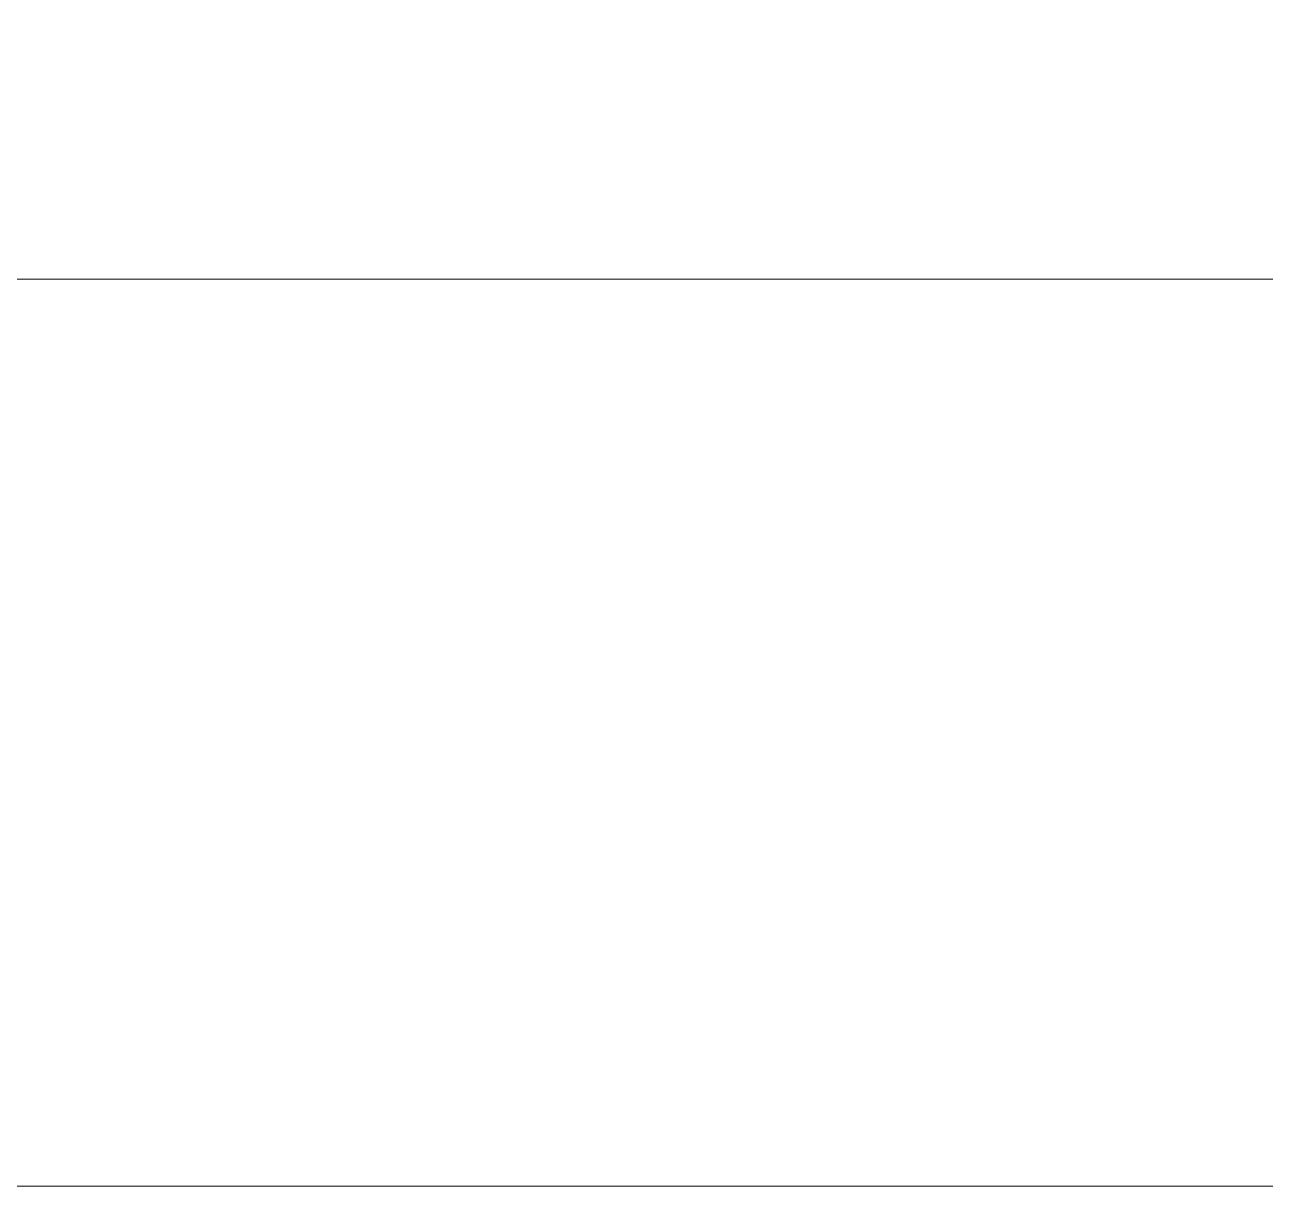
# Model space of a CAD drawing. Header units: millimetres. Extents: x -343 to 152, y -236 to 152.
# Drawn here: x -309.69 to -295.51, y -235.88 to -222.61 of the extents above; entities that cross this region are included whole.
import ezdxf

# ---------------------------------------------------------------- set-up
doc = ezdxf.new("R2010")
doc.units = ezdxf.units.MM
doc.header["$MEASUREMENT"] = 0
doc.layers.add('Layer 1', color=7, linetype='Continuous')

msp = doc.modelspace()

# ---------------------------------------------------------------- linework, layer by layer
at = {"layer": 'Layer 1', "lineweight": 9}
msp.add_lwpolyline([(-339.6063, -235.8793), (-189.6063, -235.8793), (-189.6063, -135.8793), (-339.6063, -135.8793), (-339.6063, -235.8793)], close=True, dxfattribs=at)
at = {"layer": 'Layer 1', "color": 30, "lineweight": 9}
msp.add_open_spline([(-195.9311, -149.6499), (-195.9311, -149.6499), (-197.6797, -147.9013), (-197.6797, -147.9013), (-197.6797, -147.9013), (-322.892, -147.9013), (-322.892, -147.9013), (-322.892, -147.9013), (-328.1837, -153.1931), (-328.1837, -153.1931), (-328.1837, -153.1931), (-328.1837, -159.9618), (-328.1837, -159.9618), (-330.2548, -159.9618), (-331.9337, -161.6407), (-331.9337, -163.7118), (-331.9337, -165.7829), (-330.2548, -167.4618), (-328.1837, -167.4618), (-328.1837, -167.4618), (-328.1837, -220.4148), (-328.1837, -220.4148), (-329.3366, -221.0544), (-330.1169, -222.2842), (-330.1169, -223.6961), (-330.1169, -225.7672), (-328.438, -227.4461), (-326.3669, -227.4461), (-324.955, -227.4461), (-323.7252, -226.6658), (-323.0856, -225.5129), (-323.0856, -225.5129), (-205.4308, -225.5129), (-205.4308, -225.5129), (-205.4308, -225.5129), (-202.96, -223.0421), (-202.96, -223.0421), (-202.96, -223.0421), (-202.96, -205.5456), (-202.96, -205.5456), (-202.96, -205.5456), (-203.5, -205.0056), (-203.5, -205.0056), (-203.5, -205.0056), (-223.4038, -205.0056), (-223.4038, -205.0056), (-223.4038, -205.0056), (-224.1146, -204.2948), (-224.1146, -204.2948), (-224.1146, -204.2948), (-224.1146, -190.2854), (-224.1146, -190.2854), (-224.1146, -190.2854), (-223.4663, -189.6371), (-223.4663, -189.6371), (-223.4663, -189.6371), (-202.413, -189.6371), (-202.413, -189.6371), (-202.413, -189.6371), (-196.0247, -183.2487), (-196.0247, -183.2487), (-196.0247, -183.2487), (-196.0247, -169.8405), (-196.0247, -169.8405), (-194.7004, -169.2618), (-193.7747, -167.9403), (-193.7747, -166.4025), (-193.7747, -164.8647), (-194.7004, -163.5432), (-196.0247, -162.9645), (-196.0247, -162.9645), (-196.0247, -149.5563), (-196.0247, -149.5563)], degree=3, knots=[0, 0, 0, 0, 0.0416667, 0.0416667, 0.0416667, 0.0833333, 0.0833333, 0.0833333, 0.125, 0.125, 0.125, 0.1666667, 0.1666667, 0.1666667, 0.2083333, 0.2083333, 0.2083333, 0.25, 0.25, 0.25, 0.2916667, 0.2916667, 0.2916667, 0.3333333, 0.3333333, 0.3333333, 0.375, 0.375, 0.375, 0.4166667, 0.4166667, 0.4166667, 0.4583333, 0.4583333, 0.4583333, 0.5, 0.5, 0.5, 0.5416667, 0.5416667, 0.5416667, 0.5833333, 0.5833333, 0.5833333, 0.625, 0.625, 0.625, 0.6666667, 0.6666667, 0.6666667, 0.7083333, 0.7083333, 0.7083333, 0.75, 0.75, 0.75, 0.7916667, 0.7916667, 0.7916667, 0.8333333, 0.8333333, 0.8333333, 0.875, 0.875, 0.875, 0.9166667, 0.9166667, 0.9166667, 0.9583333, 0.9583333, 0.9583333, 1, 1, 1, 1], dxfattribs=at)

doc.saveas('drawing.dxf')
